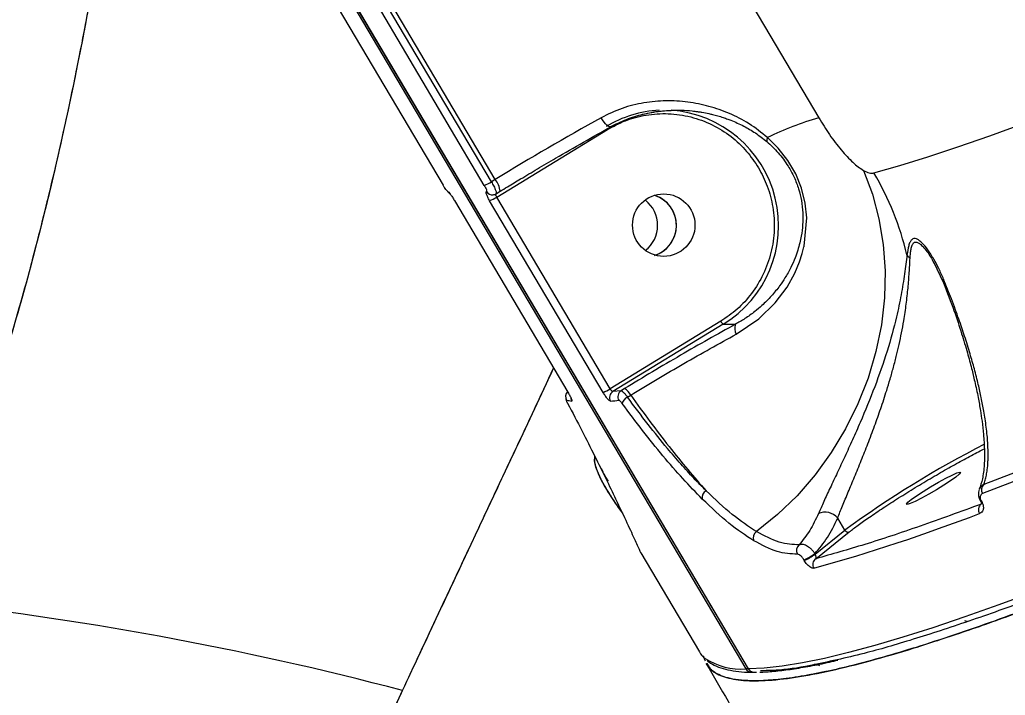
# Model space of a CAD drawing. Header units: millimetres. Extents: x -7083 to 7374, y -8368 to 7509.
# Drawn here: x 2235 to 2376, y -1425.5 to -1328.9 of the extents above; entities that cross this region are included whole.
import ezdxf

# ---------------------------------------------------------------- set-up
doc = ezdxf.new("R2010")
doc.units = ezdxf.units.MM
for name, color, linetype in [('DIKOM_ОБЪЕКТ', 7, 'Continuous'), ('DIKOM_РАЗМЕР_ЗОНА', 7, 'Continuous'), ('DIKOM_РАЗМЕР_ОБЪЕКТА', 7, 'Continuous')]:
    doc.layers.add(name, color=color, linetype=linetype)
doc.styles.add('style1', font='arial.ttf', dxfattribs={"width": 0.8})
doc.dimstyles.new('1-50', dxfattribs={"dimtxt": 300, "dimasz": 200, "dimexe": 100, "dimexo": 0, "dimgap": 100, "dimtad": 1, "dimtxsty": 'style1', "dimcen": 200, "dimclrd": 7, "dimclre": 7, "dimclrt": 7, "dimadec": 1, "dimazin": 2, "dimtfac": 1, "dimtmove": 0, "dimatfit": 2, "dimfxl": 0, "dimlwd": 25, "dimlwe": 18, "dimarcsym": 0})

# ---------------------------------------------------------------- blocks, each defined once
blk = doc.blocks.new('*D10')
at = {"layer": 'Defpoints', "color": 0, "transparency": 16777216}
for p in [(4593.55, 648.92), (-5583.43, 647.96), (4593.55, -5902.54)]:
    blk.add_point(p, dxfattribs=at)
at = {"layer": 'DIKOM_РАЗМЕР_ОБЪЕКТА', "color": 7, "lineweight": 18, "transparency": 16777216}
for p, q in [((4593.55, 648.92), (4593.55, -6002.54)), ((-5583.43, 647.96), (-5583.43, -6002.54))]:
    blk.add_line(p, q, dxfattribs=at)
at = {"layer": 'DIKOM_РАЗМЕР_ОБЪЕКТА', "color": 7, "lineweight": 25, "transparency": 16777216}
blk.add_line((-5383.43, -5902.54), (4393.55, -5902.54), dxfattribs=at)
at = {"layer": 'DIKOM_РАЗМЕР_ОБЪЕКТА', "color": 7, "transparency": 16777216}
for points in [[(-5383.43, -5869.2), (-5383.43, -5935.87), (-5583.43, -5902.54)], [(4393.55, -5869.2), (4393.55, -5935.87), (4593.55, -5902.54)]]:
    blk.add_solid(points, dxfattribs=at)
at = {"layer": 'DIKOM_РАЗМЕР_ОБЪЕКТА', "color": 7, "transparency": 16777216, "insert": (-226.13, -5649.37), "char_height": 300, "attachment_point": 5, "style": 'style1'}
blk.add_mtext('10150', dxfattribs=at)
blk = doc.blocks.new('*D11')
at = {"layer": 'Defpoints', "color": 0, "transparency": 16777216}
for p in [(-321.71, 5509.06), (-348.71, -4811.52), (5568.58, -4811.52)]:
    blk.add_point(p, dxfattribs=at)
at = {"layer": 'DIKOM_РАЗМЕР_ОБЪЕКТА', "color": 7, "lineweight": 18, "transparency": 16777216}
for p, q in [((-321.71, 5509.06), (5668.58, 5509.06)), ((-348.71, -4811.52), (5668.58, -4811.52))]:
    blk.add_line(p, q, dxfattribs=at)
at = {"layer": 'DIKOM_РАЗМЕР_ОБЪЕКТА', "color": 7, "lineweight": 25, "transparency": 16777216}
blk.add_line((5568.58, 5309.06), (5568.58, -4611.52), dxfattribs=at)
at = {"layer": 'DIKOM_РАЗМЕР_ОБЪЕКТА', "color": 7, "transparency": 16777216}
for points in [[(5535.25, 5309.06), (5601.91, 5309.06), (5568.58, 5509.06)], [(5535.25, -4611.52), (5601.91, -4611.52), (5568.58, -4811.52)]]:
    blk.add_solid(points, dxfattribs=at)
at = {"layer": 'DIKOM_РАЗМЕР_ОБЪЕКТА', "color": 7, "transparency": 16777216, "insert": (5315.31, 775.23), "char_height": 300, "attachment_point": 5, "rotation": 90, "style": 'style1'}
blk.add_mtext('10300', dxfattribs=at)
blk = doc.blocks.new('*D12')
at = {"layer": 'Defpoints', "color": 0, "transparency": 16777216}
for p in [(-621.71, 7509.06), (-373.6, -6811.53), (7273.89, -6811.53)]:
    blk.add_point(p, dxfattribs=at)
at = {"layer": 'DIKOM_РАЗМЕР_ЗОНА', "color": 7, "lineweight": 18, "transparency": 16777216}
for p, q in [((-621.71, 7509.06), (7373.89, 7509.06)), ((-373.6, -6811.53), (7373.89, -6811.53))]:
    blk.add_line(p, q, dxfattribs=at)
at = {"layer": 'DIKOM_РАЗМЕР_ЗОНА', "color": 7, "lineweight": 25, "transparency": 16777216}
blk.add_line((7273.89, 7309.06), (7273.89, -6611.53), dxfattribs=at)
at = {"layer": 'DIKOM_РАЗМЕР_ЗОНА', "color": 7, "transparency": 16777216}
for points in [[(7240.56, 7309.06), (7307.22, 7309.06), (7273.89, 7509.06)], [(7240.56, -6611.53), (7307.22, -6611.53), (7273.89, -6811.53)]]:
    blk.add_solid(points, dxfattribs=at)
at = {"layer": 'DIKOM_РАЗМЕР_ЗОНА', "color": 7, "transparency": 16777216, "insert": (7020.62, 1288.25), "char_height": 300, "attachment_point": 5, "rotation": 90, "style": 'style1'}
blk.add_mtext('14300', dxfattribs=at)
blk = doc.blocks.new('*D13')
at = {"layer": 'Defpoints', "color": 0, "transparency": 16777216}
for p in [(6593.53, 996.24), (-7083.43, 647.96), (6593.53, -8268.31)]:
    blk.add_point(p, dxfattribs=at)
at = {"layer": 'DIKOM_РАЗМЕР_ЗОНА', "color": 7, "lineweight": 18, "transparency": 16777216}
for p, q in [((6593.53, 996.24), (6593.53, -8368.31)), ((-7083.43, 647.96), (-7083.43, -8368.31))]:
    blk.add_line(p, q, dxfattribs=at)
at = {"layer": 'DIKOM_РАЗМЕР_ЗОНА', "color": 7, "lineweight": 25, "transparency": 16777216}
blk.add_line((-6883.43, -8268.31), (6393.53, -8268.31), dxfattribs=at)
at = {"layer": 'DIKOM_РАЗМЕР_ЗОНА', "color": 7, "transparency": 16777216}
for points in [[(-6883.43, -8234.97), (-6883.43, -8301.64), (-7083.43, -8268.31)], [(6393.53, -8234.97), (6393.53, -8301.64), (6593.53, -8268.31)]]:
    blk.add_solid(points, dxfattribs=at)
at = {"layer": 'DIKOM_РАЗМЕР_ЗОНА', "color": 7, "transparency": 16777216, "insert": (322.1, -8015.03), "char_height": 300, "attachment_point": 5, "style": 'style1'}
blk.add_mtext('13650', dxfattribs=at)

msp = doc.modelspace()

# ---------------------------------------------------------------- linework, layer by layer
at = {"layer": 'DIKOM_ОБЪЕКТ', "color": 7, "linetype": 'Continuous', "lineweight": 15}
for p, q in [((2093.371, -1006.862), (2338.874, -1421.731)), ((2093.701, -1006.857), (2339.204, -1421.726)), ((2339.22, -1421.732), (2093.718, -1006.863)), ((2171.742, -1042.876), (2349.274, -1342.885)), ((2253.452, -1281.395), (2295.552, -1352.54)), ((2253.462, -1281.4), (2295.562, -1352.545)), ((2301.449, -1352.559), (2259.348, -1281.414)), ((2302.458, -1352.045), (2260.357, -1280.9)), ((2303.015, -1351.705), (2260.915, -1280.56)), ((2303.215, -1354.235), (2319.045, -1344.579)), ((2303.015, -1351.705), (2302.458, -1352.045)), ((2295.562, -1352.545), (2295.552, -1352.54)), ((2303.032, -1353.826), (2303.711, -1353.411)), ((2297.173, -1354.732), (2313.404, -1382.161)), ((2297.184, -1354.737), (2297.173, -1354.732)), ((2297.184, -1354.737), (2313.415, -1382.167)), ((2318.436, -1382.179), (2302.204, -1354.749)), ((2303.028, -1353.816), (2303.094, -1353.778)), ((2319.447, -1381.664), (2303.215, -1354.235)), ((2365.619, -1363.386), (2365.818, -1363.741)), ((2365.695, -1363.485), (2367.138, -1366.491)), ((2335.277, -1372.008), (2319.447, -1381.664)), ((2335.617, -1372.437), (2319.833, -1382.065)), ((2335.617, -1372.437), (2337.362, -1372.441)), ((2313.415, -1382.167), (2313.404, -1382.161)), ((2321.015, -1381.937), (2319.833, -1382.065)), ((2321.52, -1381.629), (2321.015, -1381.937)), ((2321.919, -1382.853), (2322.384, -1382.57)), ((2372.416, -1397.739), (2372.477, -1397.843)), ((2372.53, -1397.718), (2372.592, -1397.822)), ((2372.59, -1398.145), (2372.537, -1398.158)), ((2353.03, -1401.912), (2351.993, -1400.16)), ((2348.773, -1405.323), (2353.03, -1401.912)), ((2348.872, -1405.982), (2353.66, -1402.145)), ((2323.834, -1405.16), (2332.207, -1419.31)), ((2348.773, -1405.323), (2348.725, -1405.242)), ((2347.165, -1406.141), (2347.213, -1406.222)), ((2370.515, -1414.969), (2370.182, -1414.887)), ((2372.341, -1415.603), (2372.345, -1415.61)), ((2360.191, -1419.556), (2360.184, -1419.543)), ((2360.842, -1419.362), (2360.836, -1419.353)), ((2333.17, -1420.905), (2333.217, -1421.019)), ((2348.758, -1421.028), (2348.668, -1421.136)), ((2339.146, -1421.629), (2339.074, -1421.662)), ((2340.094, -1422.199), (2340.318, -1422.198)), ((2340.318, -1422.198), (2340.365, -1422.198)), ((2351.813, -1421.776), (2351.813, -1421.777))]:
    msp.add_line(p, q, dxfattribs=at)
at = {"layer": 'DIKOM_ОБЪЕКТ', "color": 7, "linetype": 'Continuous', "lineweight": 15, "flags": 128}
for points in [[(2357.181, -1350.774), (2360.902, -1349.717), (2364.906, -1348.481), (2369.189, -1347.065), (2373.747, -1345.473), (2378.576, -1343.705), (2383.671, -1341.763), (2389.027, -1339.648), (2394.64, -1337.363), (2400.505, -1334.91), (2406.615, -1332.291), (2412.965, -1329.509), (2419.55, -1326.566), (2426.363, -1323.465), (2433.398, -1320.208), (2440.647, -1316.799), (2448.106, -1313.241), (2455.766, -1309.538), (2463.62, -1305.692), (2471.662, -1301.708), (2479.883, -1297.588), (2488.276, -1293.337)], [(2319.578, -1344.152), (2319.478, -1344.205), (2319.343, -1344.19), (2319.178, -1344.108), (2318.99, -1343.962), (2318.785, -1343.757), (2318.571, -1343.502), (2318.358, -1343.205), (2318.152, -1342.88)], [(2337.491, -1373.842), (2340.713, -1371.66), (2343.074, -1369.35), (2344.745, -1367.111), (2345.847, -1365.13), (2346.532, -1363.504), (2346.926, -1362.29), (2347.122, -1361.538), (2347.166, -1361.345), (2347.177, -1361.295), (2347.18, -1361.282), (2347.181, -1361.278), (2347.181, -1361.277), (2347.181, -1361.277), (2347.181, -1361.277), (2347.181, -1361.277), (2347.181, -1361.277), (2347.181, -1361.277), (2347.181, -1361.277), (2347.56, -1357.204), (2347.343, -1355.085), (2346.821, -1352.97), (2345.985, -1350.912), (2344.862, -1348.987), (2343.495, -1347.244), (2341.953, -1345.721)], [(2355.677, -1350.42), (2356.956, -1353.801), (2357.903, -1357.348), (2358.509, -1361.029), (2358.768, -1364.806), (2358.678, -1368.642), (2358.238, -1372.499), (2357.454, -1376.339), (2356.334, -1380.124), (2354.887, -1383.817), (2353.13, -1387.381), (2351.078, -1390.782), (2348.753, -1393.985), (2346.177, -1396.959), (2343.376, -1399.674), (2340.377, -1402.105)], [(2297.173, -1354.732), (2297.172, -1354.724), (2297.174, -1354.719)], [(2407.48, -1381.051), (2402.713, -1383.139), (2398.07, -1385.142), (2393.551, -1387.061), (2389.16, -1388.894), (2384.898, -1390.641), (2380.766, -1392.3), (2376.768, -1393.872), (2372.904, -1395.355)], [(2407.372, -1382.327), (2402.595, -1384.419), (2397.941, -1386.427), (2393.412, -1388.35), (2389.011, -1390.187), (2384.74, -1391.938), (2380.599, -1393.601), (2376.592, -1395.176), (2372.719, -1396.662)], [(2313.312, -1383.63), (2313.318, -1383.649), (2313.368, -1383.736)], [(2362.026, -1397.907), (2362.521, -1397.499), (2363.274, -1396.961), (2364.223, -1396.338), (2365.293, -1395.679), (2366.396, -1395.038), (2367.443, -1394.467), (2368.349, -1394.012), (2369.042, -1393.71), (2369.464, -1393.586), (2369.581, -1393.649), (2369.384, -1393.895), (2368.89, -1394.303), (2368.137, -1394.841), (2367.188, -1395.464), (2366.118, -1396.123), (2365.015, -1396.764), (2363.968, -1397.335), (2363.061, -1397.79), (2362.369, -1398.092), (2361.947, -1398.216), (2361.83, -1398.153), (2362.026, -1397.907)], [(2380.162, -1410.694), (2375.044, -1412.587), (2370.195, -1414.306), (2365.617, -1415.848), (2361.316, -1417.214), (2357.295, -1418.401), (2353.558, -1419.408), (2350.106, -1420.236), (2346.945, -1420.882), (2344.075, -1421.347), (2341.499, -1421.631), (2339.22, -1421.732)], [(2339.766, -1422.215), (2339.671, -1422.215), (2339.601, -1422.209)]]:
    msp.add_lwpolyline(points, dxfattribs=at)
at = {"layer": 'DIKOM_ОБЪЕКТ', "color": 7, "linetype": 'Continuous', "lineweight": 15}
msp.add_circle((2327.113, -1358.248), 4.468, dxfattribs=at)
for centre, radius, start, end in [((2327.257, -1357.865), 16.072, 92.83569, 121.42298), ((2327.008, -1358.317), 16.537, 301.37125, 86.03439), ((2531.219, -1725.71), 438.128, 119.09844, 121.38994), ((2362.72, -1388.461), 47.518, 106.43695, 115.91441), ((2342.642, -1346.127), 0.8, 149.47299, 192.29013), ((2300.672, -1353.656), 3.049, 4.59755, 39.78179), ((2320.975, -1372.181), 42.061, 13.32891, 30.59369), ((2299.791, -1348.056), 4.798, 290.21814, 303.77621), ((2297.063, -1352.919), 0.991, 210.57917, 235.45993), ((2302.593, -1352.944), 0.976, 210.23916, 278.32088), ((2300.569, -1350.285), 4.754, 290.1253, 303.82327), ((2321.705, -1358.28), 4.537, 307.63727, 52.09041), ((2324.411, -1358.287), 4.516, 288.0824, 71.64531), ((2324.457, -1358.222), 4.44, 30.48645, 71.9528), ((2324.4, -1358.285), 4.521, 288.20246, 30.80619), ((2363.334, -1361.674), 1.644, 209.52457, 233.32301), ((2367.952, -1366.266), 0.844, 161.68468, 195.13855), ((2336.359, -1371.499), 1.196, 205.18366, 231.63659), ((2338.846, -1373.011), 1.59, 158.99163, 211.53499), ((2314.071, -1382.78), 1.007, 135.89852, 210.53184), ((2314.828, -1382.912), 1.005, 182.69048, 210.58198), ((2316.8, -1377.715), 4.754, 290.1253, 303.82327), ((2320.369, -1382.92), 1.009, 122.12904, 210.82967), ((2321.554, -1382.791), 1.009, 122.28604, 210.88988), ((2322.56, -1384.163), 1.458, 116.07536, 163.74824), ((2320.131, -1383.774), 2.555, 28.11161, 57.05466), ((2315.65, -1371.532), 12.01, 258.2518, 261.9249), ((2315.312, -1339.041), 44.593, 275.39278, 276.92453), ((2438.087, -1517.57), 143.567, 116.95245, 126.33142), ((2373.569, -1396.115), 1.011, 131.19767, 212.74604), ((2333.73, -1397.228), 1.124, 120.0562, 190.5195), ((2373.135, -1398.96), 1, 126.68349, 212.97572), ((2372.449, -1397.593), 0.15, 257.35539, 303.03357), ((2372.51, -1397.697), 0.15, 257.35539, 303.03357), ((2275.392, -1146.181), 271.226, 285.65358, 290.93333), ((2350.196, -1401.645), 2.331, 39.57406, 114.2849), ((2340.996, -1402.999), 1.088, 124.68455, 201.56641), ((2353.472, -1401.685), 0.497, 207.13277, 292.20586), ((2347.118, -1404.807), 1.032, 127.73077, 209.83787), ((2344.386, -1399.518), 7.183, 292.76198, 307.15909), ((2344.434, -1399.598), 7.183, 292.76198, 307.15909), ((2349.433, -1406.819), 1.008, 123.80812, 211.56248), ((2170.256, -1878.404), 469.043, 75.24101, 83.95461), ((2335.27, -1417.475), 3.57, 210.92888, 231.52416), ((2338.159, -1412.235), 9.523, 237.54216, 274.30665), ((2338.752, -1421.051), 0.691, 280.18905, 297.79452), ((2339.722, -1421.232), 0.984, 210.45423, 262.9408), ((2339.217, -1421.715), 0.0168, 219.1337, 282.76829), ((2340.067, -1421.236), 0.981, 210.37985, 271.60687)]:
    msp.add_arc(centre, radius, start, end, dxfattribs=at)
for points, knots in [([(2251.937, -1278.289), (2251.657, -1280.866), (2250.792, -1288.805), (2249.047, -1301.622), (2246.715, -1316.744), (2243.99, -1331.872), (2240.865, -1346.868), (2237.312, -1361.548), (2233.452, -1375.357), (2229.283, -1388.298), (2224.793, -1400.336), (2220.171, -1411.186), (2216.912, -1417.495), (2215.362, -1420.495)], [0, 0, 0, 0, 0.0427926, 0.1318704, 0.2213015, 0.3112613, 0.4113079, 0.5107854, 0.6100012, 0.7092584, 0.8088637, 0.9091145, 1, 1, 1, 1]), ([(2251.968, -1278.341), (2251.902, -1278.938), (2251.67, -1281.034), (2251.253, -1284.555), (2250.724, -1288.864), (2250.189, -1293.022), (2249.274, -1299.829), (2247.93, -1309.024), (2246.082, -1320.274), (2244.096, -1331.142), (2241.96, -1341.666), (2239.662, -1351.877), (2237.07, -1362.324), (2234.143, -1372.912), (2230.826, -1383.633), (2227.297, -1393.666), (2224.81, -1400.28), (2223.446, -1403.367), (2223.392, -1403.49)], [0, 0, 0, 0, 0.0118507, 0.0416731, 0.0707183, 0.0989864, 0.1264777, 0.2107214, 0.2913923, 0.3684951, 0.4513158, 0.5318109, 0.6099849, 0.7075274, 0.8031586, 0.898997, 0.9959893, 1, 1, 1, 1]), ([(2341.953, -1345.721), (2341.085, -1345.027), (2339.35, -1343.642), (2336.523, -1342.219), (2333.596, -1341.187), (2330.564, -1340.58), (2327.445, -1340.393), (2324.291, -1340.677), (2321.135, -1341.425), (2319.147, -1342.395), (2318.152, -1342.88)], [0, 0, 0, 0, 0.1255217, 0.2508054, 0.3751277, 0.5003517, 0.6252704, 0.7505268, 0.8751664, 1, 1, 1, 1]), ([(2319.462, -1344.207), (2320.227, -1343.822), (2321.76, -1343.052), (2324.179, -1342.326), (2326.628, -1341.872), (2328.254, -1341.822), (2329.067, -1341.798)], [0, 0, 0, 0, 0.2471686, 0.4952711, 0.7474585, 1, 1, 1, 1]), ([(2321.608, -1343.203), (2322.189, -1342.986), (2323.42, -1342.527), (2325.148, -1342.139), (2326.791, -1341.898), (2328.224, -1341.796), (2329.693, -1341.792), (2330.79, -1341.864), (2331.593, -1341.954), (2332.069, -1342.017), (2332.736, -1342.122), (2333.335, -1342.239), (2333.781, -1342.34), (2334.14, -1342.425), (2334.668, -1342.56), (2335.394, -1342.775), (2336.08, -1343.007), (2337.134, -1343.402), (2338.519, -1344.032), (2340.25, -1345.022), (2341.32, -1345.869), (2341.861, -1346.297)], [0, 0, 0, 0, 0.0827524, 0.1755331, 0.2418795, 0.3131206, 0.3771647, 0.4503299, 0.4702313, 0.4932183, 0.5192908, 0.5674318, 0.5811237, 0.5853745, 0.6206457, 0.6596307, 0.6942631, 0.7245444, 0.8204883, 0.9092073, 1, 1, 1, 1]), ([(2319.045, -1344.579), (2319.896, -1344.12), (2321.647, -1343.177), (2324.616, -1342.404), (2327.786, -1342.192), (2331.002, -1342.659), (2334.056, -1343.779), (2336.757, -1345.477), (2339.021, -1347.575), (2340.131, -1349.243), (2340.67, -1350.053)], [0, 0, 0, 0, 0.116516, 0.2400113, 0.3686408, 0.5, 0.6313592, 0.7599887, 0.883484, 1, 1, 1, 1]), ([(2349.274, -1342.885), (2349.784, -1343.705), (2350.803, -1345.346), (2352.5, -1347.552), (2354.203, -1349.405), (2355.185, -1350.082), (2355.677, -1350.42)], [0, 0, 0, 0, 0.2497469, 0.4995721, 0.7493059, 1, 1, 1, 1]), ([(2309.033, -1350.211), (2309.904, -1349.695), (2312.109, -1348.39), (2315.657, -1346.348), (2318.271, -1344.884), (2319.578, -1344.152)], [0, 0, 0, 0, 0.2462871, 0.6231216, 1, 1, 1, 1]), ([(2341.861, -1346.297), (2342.424, -1346.81), (2343.551, -1347.838), (2344.454, -1349.148), (2344.906, -1349.804)], [0, 0, 0, 0, 0.4991637, 1, 1, 1, 1]), ([(2303.713, -1353.411), (2304.061, -1353.199), (2305.028, -1352.609), (2306.801, -1351.541), (2308.232, -1350.69), (2309.032, -1350.215)], [0, 0, 0, 0, 0.1983785, 0.5515763, 1, 1, 1, 1]), ([(2340.67, -1350.053), (2341.121, -1350.916), (2342.051, -1352.694), (2342.812, -1355.708), (2343.02, -1358.927), (2342.56, -1362.191), (2341.456, -1365.293), (2339.784, -1368.035), (2337.717, -1370.334), (2336.074, -1371.461), (2335.277, -1372.008)], [0, 0, 0, 0, 0.116516, 0.2400113, 0.3686408, 0.5, 0.6313592, 0.7599887, 0.883484, 1, 1, 1, 1]), ([(2344.906, -1349.804), (2345.206, -1350.326), (2345.808, -1351.372), (2346.43, -1353.045), (2346.844, -1354.767), (2347.03, -1356.484), (2347.01, -1358.188), (2346.833, -1359.617), (2346.578, -1360.833), (2346.287, -1361.877), (2345.872, -1363.051), (2345.281, -1364.38), (2344.538, -1365.712), (2343.613, -1367.079), (2342.525, -1368.418), (2341.317, -1369.632), (2340.043, -1370.709), (2338.79, -1371.621), (2337.821, -1372.177), (2337.362, -1372.441)], [0, 0, 0, 0, 0.0623333, 0.125056, 0.1852507, 0.2504918, 0.3130041, 0.3752691, 0.4139344, 0.4556701, 0.5004952, 0.5583339, 0.6248632, 0.6778269, 0.7500127, 0.8243237, 0.8744453, 0.9404649, 1, 1, 1, 1]), ([(2355.677, -1350.42), (2355.968, -1350.563), (2356.55, -1350.85), (2356.97, -1350.8), (2357.181, -1350.774)], [0, 0, 0, 0, 0.4987603, 1, 1, 1, 1]), ([(2296.209, -1353.423), (2296.183, -1353.407), (2296.131, -1353.375), (2295.968, -1353.171), (2295.768, -1352.883), (2295.631, -1352.658), (2295.562, -1352.545)], [0, 0, 0, 0, 0.2508092, 0.5001468, 0.7499676, 1, 1, 1, 1]), ([(2296.151, -1353.376), (2296.164, -1353.394), (2296.211, -1353.456), (2296.261, -1353.495), (2296.297, -1353.522)], [0, 0, 0, 0, 0.2850779, 1, 1, 1, 1]), ([(2301.449, -1352.559), (2301.512, -1352.672), (2301.639, -1352.897), (2301.759, -1353.186), (2301.807, -1353.39), (2301.769, -1353.421), (2301.75, -1353.436)], [0, 0, 0, 0, 0.2507509, 0.5000965, 0.7499365, 1, 1, 1, 1]), ([(2302.458, -1352.045), (2302.582, -1352.262), (2302.77, -1352.595), (2302.959, -1352.997), (2303.092, -1353.321), (2303.162, -1353.574), (2303.167, -1353.744), (2303.12, -1353.766), (2303.094, -1353.778)], [0, 0, 0, 0, 0.2414582, 0.3687475, 0.5000454, 0.7010171, 0.8383585, 1, 1, 1, 1]), ([(2296.209, -1353.423), (2296.249, -1353.446), (2296.327, -1353.492), (2296.573, -1353.799), (2296.874, -1354.23), (2297.081, -1354.568), (2297.184, -1354.737)], [0, 0, 0, 0, 0.250572, 0.5002469, 0.7500173, 1, 1, 1, 1]), ([(2302.204, -1354.749), (2302.109, -1354.58), (2301.918, -1354.241), (2301.738, -1353.81), (2301.663, -1353.505), (2301.721, -1353.459), (2301.75, -1353.436)], [0, 0, 0, 0, 0.2505418, 0.5002028, 0.7499893, 1, 1, 1, 1]), ([(2302.697, -1353.915), (2302.783, -1353.899), (2302.954, -1353.868), (2303.087, -1353.774), (2303.154, -1353.727)], [0, 0, 0, 0, 0.5047405, 1, 1, 1, 1]), ([(2303.215, -1354.235), (2303.184, -1354.179), (2303.137, -1354.095), (2303.095, -1353.992), (2303.066, -1353.905), (2303.057, -1353.836), (2303.068, -1353.791), (2303.085, -1353.783), (2303.094, -1353.778)], [0, 0, 0, 0, 0.2443301, 0.3708937, 0.5000637, 0.7197491, 0.8524094, 1, 1, 1, 1]), ([(2367.15, -1366), (2366.924, -1365.476), (2366.489, -1364.472), (2365.721, -1363.041), (2364.927, -1361.796), (2364.208, -1360.917), (2363.662, -1360.43), (2363.249, -1360.191), (2362.879, -1360.14), (2362.57, -1360.302), (2362.328, -1360.66), (2362.084, -1361.332), (2361.975, -1362.027), (2361.903, -1362.485)], [0, 0, 0, 0, 0.130395, 0.2497859, 0.3846445, 0.4985841, 0.5640628, 0.6238978, 0.6868325, 0.7491211, 0.8092724, 0.8746317, 1, 1, 1, 1]), ([(2362.351, -1362.993), (2362.367, -1362.759), (2362.399, -1362.29), (2362.486, -1361.654), (2362.621, -1361.129), (2362.828, -1360.764), (2363.071, -1360.648), (2363.307, -1360.676), (2363.555, -1360.779), (2363.899, -1361.034), (2364.543, -1361.713), (2365.147, -1362.528), (2365.546, -1363.253), (2365.619, -1363.386)], [0, 0, 0, 0, 0.0895652, 0.1789496, 0.2732637, 0.3578456, 0.4464921, 0.491388, 0.5375072, 0.6213564, 0.7160362, 0.9480376, 1, 1, 1, 1]), ([(2361.903, -1362.485), (2361.794, -1363.379), (2361.576, -1365.164), (2361.104, -1368.198), (2360.334, -1371.872), (2359.119, -1376.278), (2357.337, -1381.38), (2355.587, -1385.652), (2354.118, -1388.977), (2353.009, -1391.396), (2351.922, -1393.71), (2350.902, -1395.866), (2349.972, -1397.852), (2349.483, -1398.964), (2349.238, -1399.52)], [0, 0, 0, 0, 0.0840979, 0.167781, 0.2511691, 0.3756186, 0.5002052, 0.624913, 0.6871351, 0.7497612, 0.8121204, 0.8747298, 0.9373043, 1, 1, 1, 1]), ([(2351.993, -1400.16), (2352.212, -1399.602), (2352.655, -1398.469), (2353.49, -1396.465), (2354.405, -1394.27), (2355.356, -1391.954), (2356.329, -1389.506), (2357.268, -1387.024), (2358.176, -1384.467), (2358.913, -1382.22), (2359.511, -1380.242), (2359.987, -1378.552), (2360.413, -1376.899), (2360.796, -1375.262), (2361.14, -1373.623), (2361.495, -1371.692), (2361.817, -1369.534), (2362.072, -1367.235), (2362.239, -1365.014), (2362.314, -1363.667), (2362.351, -1362.993)], [0, 0, 0, 0, 0.0616303, 0.1250898, 0.1864161, 0.2501086, 0.3112769, 0.3751331, 0.4361805, 0.5002463, 0.5401989, 0.5818595, 0.625239, 0.6633458, 0.7049001, 0.7499057, 0.8123381, 0.8749826, 0.9373984, 1, 1, 1, 1]), ([(2372.904, -1395.355), (2372.972, -1395.155), (2373.115, -1394.742), (2373.276, -1394.033), (2373.411, -1393.18), (2373.483, -1392.353), (2373.508, -1391.73), (2373.513, -1391.447), (2373.515, -1391.321), (2373.516, -1391.192), (2373.517, -1391.105), (2373.517, -1391.06), (2373.517, -1391.058), (2373.517, -1391.05), (2373.517, -1391.022), (2373.516, -1390.913), (2373.511, -1390.374), (2373.477, -1389.511), (2373.38, -1388.307), (2373.256, -1387.18), (2373.095, -1386.025), (2372.867, -1384.637), (2372.557, -1383.016), (2372.106, -1381.003), (2371.579, -1378.918), (2370.931, -1376.622), (2370.197, -1374.25), (2369.314, -1371.64), (2368.333, -1368.942), (2367.532, -1366.951), (2367.15, -1366)], [0, 0, 0, 0, 0.0443908, 0.0917365, 0.1380767, 0.1967861, 0.2262673, 0.2323187, 0.2384555, 0.2446775, 0.2509846, 0.2509957, 0.2510744, 0.2512845, 0.2520655, 0.25507, 0.2668452, 0.3278534, 0.3705338, 0.4172083, 0.4610567, 0.4999188, 0.5655438, 0.6245754, 0.6901528, 0.7500633, 0.8151009, 0.8747087, 0.9402021, 1, 1, 1, 1]), ([(2367.138, -1366.491), (2367.656, -1367.846), (2368.636, -1370.413), (2369.717, -1373.696), (2370.534, -1376.43), (2371.136, -1378.681), (2371.655, -1380.83), (2372.08, -1382.845), (2372.415, -1384.727), (2372.674, -1386.492), (2372.883, -1388.373), (2373.01, -1390.498), (2372.973, -1392.675), (2372.741, -1394.645), (2372.404, -1395.568), (2372.238, -1396.024)], [0, 0, 0, 0, 0.0842266, 0.1595117, 0.2265302, 0.2854565, 0.3362308, 0.4048415, 0.4636788, 0.5144457, 0.5834575, 0.6691974, 0.7709998, 0.8870244, 1, 1, 1, 1]), ([(2337.362, -1372.441), (2336.071, -1373.156), (2333.495, -1374.583), (2329.507, -1376.871), (2325.489, -1379.226), (2322.845, -1380.827), (2321.52, -1381.629)], [0, 0, 0, 0, 0.249513, 0.4982194, 0.7487015, 1, 1, 1, 1]), ([(2322.384, -1382.57), (2323.646, -1381.807), (2326.166, -1380.283), (2329.995, -1378.046), (2333.8, -1375.874), (2336.258, -1374.521), (2337.491, -1373.842)], [0, 0, 0, 0, 0.2512211, 0.5016618, 0.7500711, 1, 1, 1, 1]), ([(2264.345, -1479.012), (2264.449, -1478.799), (2264.894, -1477.885), (2266.059, -1475.428), (2267.922, -1471.479), (2270.308, -1466.39), (2273.223, -1460.158), (2276.586, -1452.965), (2280.396, -1444.814), (2284.659, -1435.701), (2289.368, -1425.642), (2294.499, -1414.692), (2300.035, -1402.881), (2305.634, -1390.941), (2309.555, -1382.577), (2311.365, -1378.715)], [0, 0, 0, 0, 0.0228, 0.0979457, 0.1735355, 0.2576009, 0.341188, 0.4245554, 0.5079575, 0.591652, 0.675889, 0.760086, 0.8440364, 0.9280045, 1, 1, 1, 1]), ([(2289.746, -1424.837), (2290.71, -1422.779), (2292.642, -1418.655), (2295.72, -1412.087), (2298.921, -1405.257), (2302.244, -1398.171), (2305.696, -1390.808), (2308.733, -1384.332), (2310.672, -1380.195), (2311.365, -1378.715)], [0, 0, 0, 0, 0.1519351, 0.3045846, 0.457956, 0.609743, 0.7610438, 0.9145432, 1, 1, 1, 1]), ([(2313.381, -1382.048), (2313.366, -1382.06), (2313.339, -1382.079), (2313.322, -1382.104), (2313.315, -1382.115)], [0, 0, 0, 0, 0.5927578, 1, 1, 1, 1]), ([(2313.415, -1382.167), (2313.512, -1382.335), (2313.705, -1382.672), (2313.907, -1383.091), (2314.012, -1383.378), (2313.979, -1383.408), (2313.963, -1383.424)], [0, 0, 0, 0, 0.2505418, 0.5002028, 0.7499893, 1, 1, 1, 1]), ([(2319.503, -1383.437), (2319.451, -1383.421), (2319.348, -1383.39), (2319.071, -1383.102), (2318.749, -1382.684), (2318.54, -1382.347), (2318.436, -1382.179)], [0, 0, 0, 0, 0.250572, 0.5002469, 0.7500173, 1, 1, 1, 1]), ([(2319.833, -1382.065), (2319.821, -1382.065), (2319.799, -1382.065), (2319.744, -1382.034), (2319.678, -1381.977), (2319.609, -1381.898), (2319.533, -1381.802), (2319.481, -1381.719), (2319.447, -1381.664)], [0, 0, 0, 0, 0.1477012, 0.280474, 0.5003883, 0.6294066, 0.7558439, 1, 1, 1, 1]), ([(2321.015, -1381.937), (2321.072, -1381.954), (2321.177, -1381.986), (2321.432, -1382.236), (2321.682, -1382.53), (2321.846, -1382.753), (2321.919, -1382.853)], [0, 0, 0, 0, 0.3140265, 0.5854646, 0.8141641, 1, 1, 1, 1]), ([(2333.167, -1396.256), (2332.583, -1395.665), (2331.398, -1394.467), (2329.55, -1392.432), (2327.374, -1389.9), (2324.824, -1386.749), (2322.905, -1384.175), (2321.919, -1382.853)], [0, 0, 0, 0, 0.1627753, 0.3298998, 0.5013844, 0.7440104, 1, 1, 1, 1]), ([(2322.384, -1382.57), (2323.304, -1383.842), (2325.159, -1386.406), (2327.895, -1389.966), (2330.598, -1393.321), (2332.306, -1395.273), (2333.167, -1396.256)], [0, 0, 0, 0, 0.2440488, 0.4920641, 0.7440473, 1, 1, 1, 1]), ([(2313.115, -1383.033), (2313.117, -1383.076), (2313.123, -1383.17), (2313.166, -1383.264), (2313.189, -1383.314)], [0, 0, 0, 0, 0.4615642, 1, 1, 1, 1]), ([(2313.368, -1383.736), (2313.334, -1383.67), (2313.266, -1383.538), (2313.206, -1383.395), (2313.179, -1383.301), (2313.196, -1383.295), (2313.204, -1383.291)], [0, 0, 0, 0, 0.2509949, 0.5004046, 0.7501395, 1, 1, 1, 1]), ([(2313.368, -1383.736), (2314.056, -1385.057), (2315.433, -1387.699), (2317.243, -1391.292), (2318.874, -1394.595), (2319.774, -1396.468), (2320.225, -1397.404)], [0, 0, 0, 0, 0.25064, 0.5013203, 0.7505992, 1, 1, 1, 1]), ([(2320.688, -1383.309), (2320.712, -1383.313), (2320.759, -1383.321), (2320.874, -1383.414), (2321.009, -1383.556), (2321.11, -1383.688), (2321.16, -1383.755)], [0, 0, 0, 0, 0.2510122, 0.500433, 0.7503153, 1, 1, 1, 1]), ([(2332.625, -1397.434), (2331.705, -1396.491), (2329.865, -1394.606), (2327.003, -1391.291), (2324.098, -1387.699), (2322.14, -1385.07), (2321.16, -1383.755)], [0, 0, 0, 0, 0.2507135, 0.5013203, 0.750672, 1, 1, 1, 1]), ([(2317.259, -1391.337), (2317.234, -1391.425), (2317.06, -1392.018), (2317.514, -1393.31), (2318.264, -1395.001), (2319.489, -1397.039), (2320.534, -1398.513), (2321.177, -1399.421)], [0, 0, 0, 0, 0.0368928, 0.2489023, 0.458517, 0.6663466, 1, 1, 1, 1]), ([(2317.227, -1391.271), (2317.211, -1391.425), (2317.168, -1391.829), (2317.298, -1392.549), (2317.679, -1393.811), (2318.583, -1395.58), (2319.864, -1397.593), (2320.803, -1398.911), (2321.198, -1399.465)], [0, 0, 0, 0, 0.0604145, 0.1582748, 0.2650099, 0.5224672, 0.7993722, 1, 1, 1, 1]), ([(2353.66, -1402.145), (2354.058, -1401.835), (2354.872, -1401.201), (2356.516, -1400.033), (2358.468, -1398.716), (2360.688, -1397.284), (2363.067, -1395.809), (2365.492, -1394.36), (2367.852, -1392.998), (2370.079, -1391.762), (2371.802, -1390.835), (2372.7, -1390.382), (2372.973, -1390.244)], [0, 0, 0, 0, 0.1011952, 0.2070613, 0.3162876, 0.4272749, 0.5382621, 0.6474884, 0.7533545, 0.8545497, 0.9557449, 1, 1, 1, 1]), ([(2319.207, -1394.869), (2318.881, -1394.372), (2318.498, -1393.79), (2318.267, -1393.2), (2318.233, -1393.114)], [0, 0, 0, 0, 0.8530131, 1, 1, 1, 1]), ([(2372.904, -1395.355), (2372.754, -1395.448), (2372.485, -1395.616), (2372.341, -1395.913), (2372.278, -1396.045)], [0, 0, 0, 0, 0.5579525, 1, 1, 1, 1]), ([(2340.377, -1402.105), (2339.242, -1401.363), (2336.973, -1399.879), (2334.436, -1397.463), (2333.167, -1396.256)], [0, 0, 0, 0, 0.5000054, 1, 1, 1, 1]), ([(2372.244, -1396.071), (2372.201, -1396.201), (2372.113, -1396.462), (2372.114, -1396.893), (2372.205, -1397.332), (2372.35, -1397.607), (2372.421, -1397.743)], [0, 0, 0, 0, 0.2502443, 0.5011639, 0.7533608, 1, 1, 1, 1]), ([(2372.719, -1396.662), (2372.653, -1396.696), (2372.519, -1396.765), (2372.411, -1396.939), (2372.37, -1397.127), (2372.374, -1397.301), (2372.417, -1397.502), (2372.493, -1397.648), (2372.53, -1397.718)], [0, 0, 0, 0, 0.2485605, 0.4980199, 0.6296991, 0.7488598, 0.878822, 1, 1, 1, 1]), ([(2372.537, -1398.158), (2369.567, -1399.247), (2363.627, -1401.424), (2355.725, -1404.036), (2351.156, -1405.333), (2348.872, -1405.982)], [0, 0, 0, 0, 0.3333151, 0.6666811, 1, 1, 1, 1]), ([(2372.592, -1397.822), (2372.623, -1397.879), (2372.687, -1397.994), (2372.778, -1398.224), (2372.862, -1398.599), (2372.809, -1399.009), (2372.61, -1399.342), (2372.4, -1399.45), (2372.296, -1399.505)], [0, 0, 0, 0, 0.0621772, 0.1260316, 0.2513994, 0.5007758, 0.750449, 1, 1, 1, 1]), ([(2372.484, -1397.819), (2372.491, -1397.831), (2372.505, -1397.855), (2372.531, -1397.903), (2372.577, -1397.996), (2372.605, -1398.084), (2372.614, -1398.145), (2372.595, -1398.145), (2372.59, -1398.145)], [0, 0, 0, 0, 0.0304865, 0.0640677, 0.1480638, 0.4090518, 0.8185405, 1, 1, 1, 1]), ([(2349.238, -1399.52), (2348.845, -1400.354), (2348.061, -1402.022), (2347.011, -1403.335), (2346.486, -1403.991)], [0, 0, 0, 0, 0.5003651, 1, 1, 1, 1]), ([(2348.725, -1405.242), (2349.353, -1404.508), (2350.61, -1403.041), (2351.532, -1401.12), (2351.993, -1400.16)], [0, 0, 0, 0, 0.4998145, 1, 1, 1, 1]), ([(2346.486, -1403.991), (2345.571, -1403.955), (2343.741, -1403.883), (2341.498, -1402.697), (2340.377, -1402.105)], [0, 0, 0, 0, 0.5000433, 1, 1, 1, 1]), ([(2323.013, -1403.359), (2323.298, -1403.981), (2323.782, -1405.04), (2323.828, -1405.119), (2323.847, -1405.152)], [0, 0, 0, 0, 0.5880595, 1, 1, 1, 1]), ([(2348.725, -1405.242), (2348.639, -1405.115), (2348.47, -1404.866), (2348.163, -1404.55), (2347.848, -1404.299), (2347.441, -1404.061), (2346.949, -1403.9), (2346.639, -1403.961), (2346.486, -1403.991)], [0, 0, 0, 0, 0.1397515, 0.2749946, 0.4048798, 0.5299722, 0.7679155, 1, 1, 1, 1]), ([(2347.165, -1406.141), (2347.125, -1406.076), (2347.042, -1405.944), (2346.857, -1405.711), (2346.63, -1405.492), (2346.394, -1405.341), (2346.279, -1405.328), (2346.222, -1405.321)], [0, 0, 0, 0, 0.1227627, 0.2512267, 0.5008806, 0.7502712, 1, 1, 1, 1]), ([(2348.872, -1405.982), (2348.894, -1405.927), (2348.927, -1405.844), (2348.903, -1405.644), (2348.858, -1405.498), (2348.811, -1405.392), (2348.785, -1405.345), (2348.773, -1405.323)], [0, 0, 0, 0, 0.499813, 0.7497001, 0.8961595, 0.9515664, 1, 1, 1, 1]), ([(2348.574, -1407.347), (2348.496, -1407.351), (2348.339, -1407.359), (2348.054, -1407.195), (2347.801, -1406.98), (2347.6, -1406.767), (2347.397, -1406.513), (2347.274, -1406.319), (2347.213, -1406.222)], [0, 0, 0, 0, 0.2492871, 0.4985294, 0.62737, 0.7492912, 0.8745285, 1, 1, 1, 1]), ([(2386.978, -1408.904), (2384.498, -1409.869), (2378.701, -1412.125), (2370.629, -1414.997), (2362.681, -1417.59), (2356.415, -1419.417), (2353.169, -1420.149), (2351.901, -1420.435)], [0, 0, 0, 0, 0.1718466, 0.40157, 0.629285, 0.8551721, 1, 1, 1, 1]), ([(2386.067, -1410.533), (2384.094, -1411.293), (2380.049, -1412.85), (2374.267, -1414.961), (2368.571, -1416.94), (2363.286, -1418.654), (2358.418, -1420.106), (2354.164, -1421.249), (2351.422, -1421.89), (2349.948, -1422.203), (2349.487, -1422.299), (2349.031, -1422.391), (2348.58, -1422.479), (2348.132, -1422.564), (2346.598, -1422.846), (2344.229, -1423.206), (2341.409, -1423.448), (2339.153, -1423.458), (2337.38, -1423.288), (2336.014, -1422.985), (2334.986, -1422.59), (2334.231, -1422.144), (2333.7, -1421.676), (2333.383, -1421.299), (2333.254, -1421.072), (2333.221, -1421.013)], [0, 0, 0, 0, 0.0639146, 0.1309601, 0.2011364, 0.2744435, 0.3415445, 0.4110699, 0.4742586, 0.4826727, 0.491119, 0.4995975, 0.5081082, 0.5166511, 0.5252262, 0.5973156, 0.6642642, 0.7260721, 0.7827391, 0.8342651, 0.88065, 0.9218938, 0.9579964, 0.9889577, 1, 1, 1, 1]), ([(2333.283, -1420.887), (2333.418, -1421.174), (2333.814, -1422.015), (2335.406, -1422.858), (2338.002, -1423.445), (2341.498, -1423.488), (2345.816, -1423.02), (2350.849, -1422.061), (2356.533, -1420.649), (2362.817, -1418.816), (2369.829, -1416.525), (2377.51, -1413.812), (2383.212, -1411.627), (2386.067, -1410.533)], [0, 0, 0, 0, 0.0506332, 0.148195, 0.2463021, 0.3445732, 0.4422506, 0.5395612, 0.6311847, 0.7228806, 0.8148423, 0.9072686, 1, 1, 1, 1]), ([(2332.764, -1419.872), (2332.768, -1419.893), (2332.803, -1420.101), (2332.927, -1420.354), (2333.038, -1420.58)], [0, 0, 0, 0, 0.1035903, 1, 1, 1, 1]), ([(2333.2, -1421.025), (2334.245, -1422.795), (2336.478, -1426.578), (2338.595, -1430.399), (2339.721, -1432.432)], [0, 0, 0, 0, 0.4679874, 1, 1, 1, 1]), ([(2333.301, -1420.519), (2333.383, -1420.596), (2333.756, -1420.942), (2334.633, -1421.372), (2335.912, -1421.819), (2337.417, -1422.089), (2338.763, -1422.216), (2339.685, -1422.204), (2339.968, -1422.2)], [0, 0, 0, 0, 0.0592057, 0.2667278, 0.478828, 0.6919425, 0.9053686, 1, 1, 1, 1]), ([(2340.843, -1422.196), (2340.905, -1422.196), (2341.6, -1422.195), (2343.127, -1422.062), (2345.444, -1421.788), (2348.021, -1421.352), (2350.211, -1420.921), (2351.621, -1420.585), (2352.02, -1420.49)], [0, 0, 0, 0, 0.0214909, 0.2424828, 0.4646212, 0.6877, 0.9115371, 1, 1, 1, 1]), ([(2351.901, -1420.435), (2350.602, -1420.729), (2347.309, -1421.474), (2343.656, -1421.99), (2341.66, -1421.997), (2340.933, -1421.999)], [0, 0, 0, 0, 0.2930885, 0.7427584, 1, 1, 1, 1]), ([(2348.923, -1421.08), (2349.082, -1421.144), (2349.242, -1421.208), (2349.41, -1421.235), (2349.411, -1421.235)], [0, 0, 0, 0, 0.9946077, 1, 1, 1, 1]), ([(2339.186, -1421.695), (2339.261, -1421.801), (2339.375, -1421.963), (2339.592, -1422.111), (2339.717, -1422.144), (2339.776, -1422.16)], [0, 0, 0, 0, 0.4999864, 0.7624752, 1, 1, 1, 1]), ([(2339.599, -1422.207), (2339.603, -1422.208), (2339.695, -1422.232), (2339.791, -1422.213), (2339.882, -1422.195)], [0, 0, 0, 0, 0.0484535, 1, 1, 1, 1]), ([(2262.589, -1482.413), (2262.59, -1482.417), (2262.591, -1482.444), (2262.658, -1482.351), (2262.779, -1482.15), (2262.941, -1481.852), (2263.11, -1481.527), (2263.307, -1481.139), (2263.528, -1480.696), (2263.771, -1480.202), (2264.034, -1479.662), (2264.511, -1478.676), (2265.285, -1477.061), (2266.476, -1474.547), (2267.867, -1471.593), (2269.468, -1468.183), (2271.29, -1464.291), (2273.443, -1459.688), (2275.981, -1454.261), (2278.978, -1447.848), (2282.264, -1440.822), (2285.825, -1433.211), (2288.442, -1427.622), (2289.746, -1424.837)], [0, 0, 0, 0, 0.0056379, 0.039948, 0.0764025, 0.1016862, 0.1263581, 0.1504185, 0.1738675, 0.1967054, 0.2189323, 0.2405483, 0.3067881, 0.3702187, 0.4308437, 0.4959647, 0.559257, 0.6207243, 0.6974208, 0.7726144, 0.8479711, 0.924235, 1, 1, 1, 1])]:
    msp.add_open_spline(points, degree=3, knots=knots, dxfattribs=at)
for points in [[(2320.225, -1397.404), (2320.808, -1398.634), (2321.974, -1401.095), (2322.667, -1402.604), (2323.013, -1403.359)], [(2339.984, -1403.399), (2338.826, -1402.643), (2336.51, -1401.13), (2333.92, -1398.666), (2332.625, -1397.434)], [(2346.222, -1405.321), (2345.288, -1405.285), (2343.419, -1405.212), (2341.129, -1404.003), (2339.984, -1403.399)]]:
    msp.add_open_spline(points, degree=3, dxfattribs=at)

# ---------------------------------------------------------------- dimensions: what is measured, and where the dimension line sits
at = {"layer": 'DIKOM_РАЗМЕР_ЗОНА'}
dim = msp.add_linear_dim(base=(7273.891, -6811.526), p1=(-621.712, 7509.064), p2=(-373.605, -6811.526), angle=90, text='14300', dimstyle='1-50', dxfattribs=at)
dim.commit()
dim.dimension.update_dxf_attribs({"geometry": '*D12', "text_midpoint": (7273.891, 1288.251), "dimtype": 160})
dim = msp.add_linear_dim(base=(6593.528, -8268.308), p1=(-7083.425, 647.956), p2=(6593.528, 996.237), text='13650', dimstyle='1-50', dxfattribs=at)
dim.commit()
dim.dimension.update_dxf_attribs({"geometry": '*D13', "text_midpoint": (322.101, -8268.308), "dimtype": 160})
at = {"layer": 'DIKOM_РАЗМЕР_ОБЪЕКТА'}
dim = msp.add_linear_dim(base=(5568.58, -4811.525), p1=(-321.712, 5509.064), p2=(-348.712, -4811.525), angle=90, text='10300', dimstyle='1-50', dxfattribs=at)
dim.commit()
dim.dimension.update_dxf_attribs({"geometry": '*D11', "text_midpoint": (5568.58, 775.227), "dimtype": 160})
dim = msp.add_linear_dim(base=(4593.55, -5902.538), p1=(-5583.425, 647.956), p2=(4593.55, 648.921), text='10150', dimstyle='1-50', dxfattribs=at)
dim.commit()
dim.dimension.update_dxf_attribs({"geometry": '*D10', "text_midpoint": (-226.127, -5902.538), "dimtype": 160})

doc.saveas('drawing.dxf')
